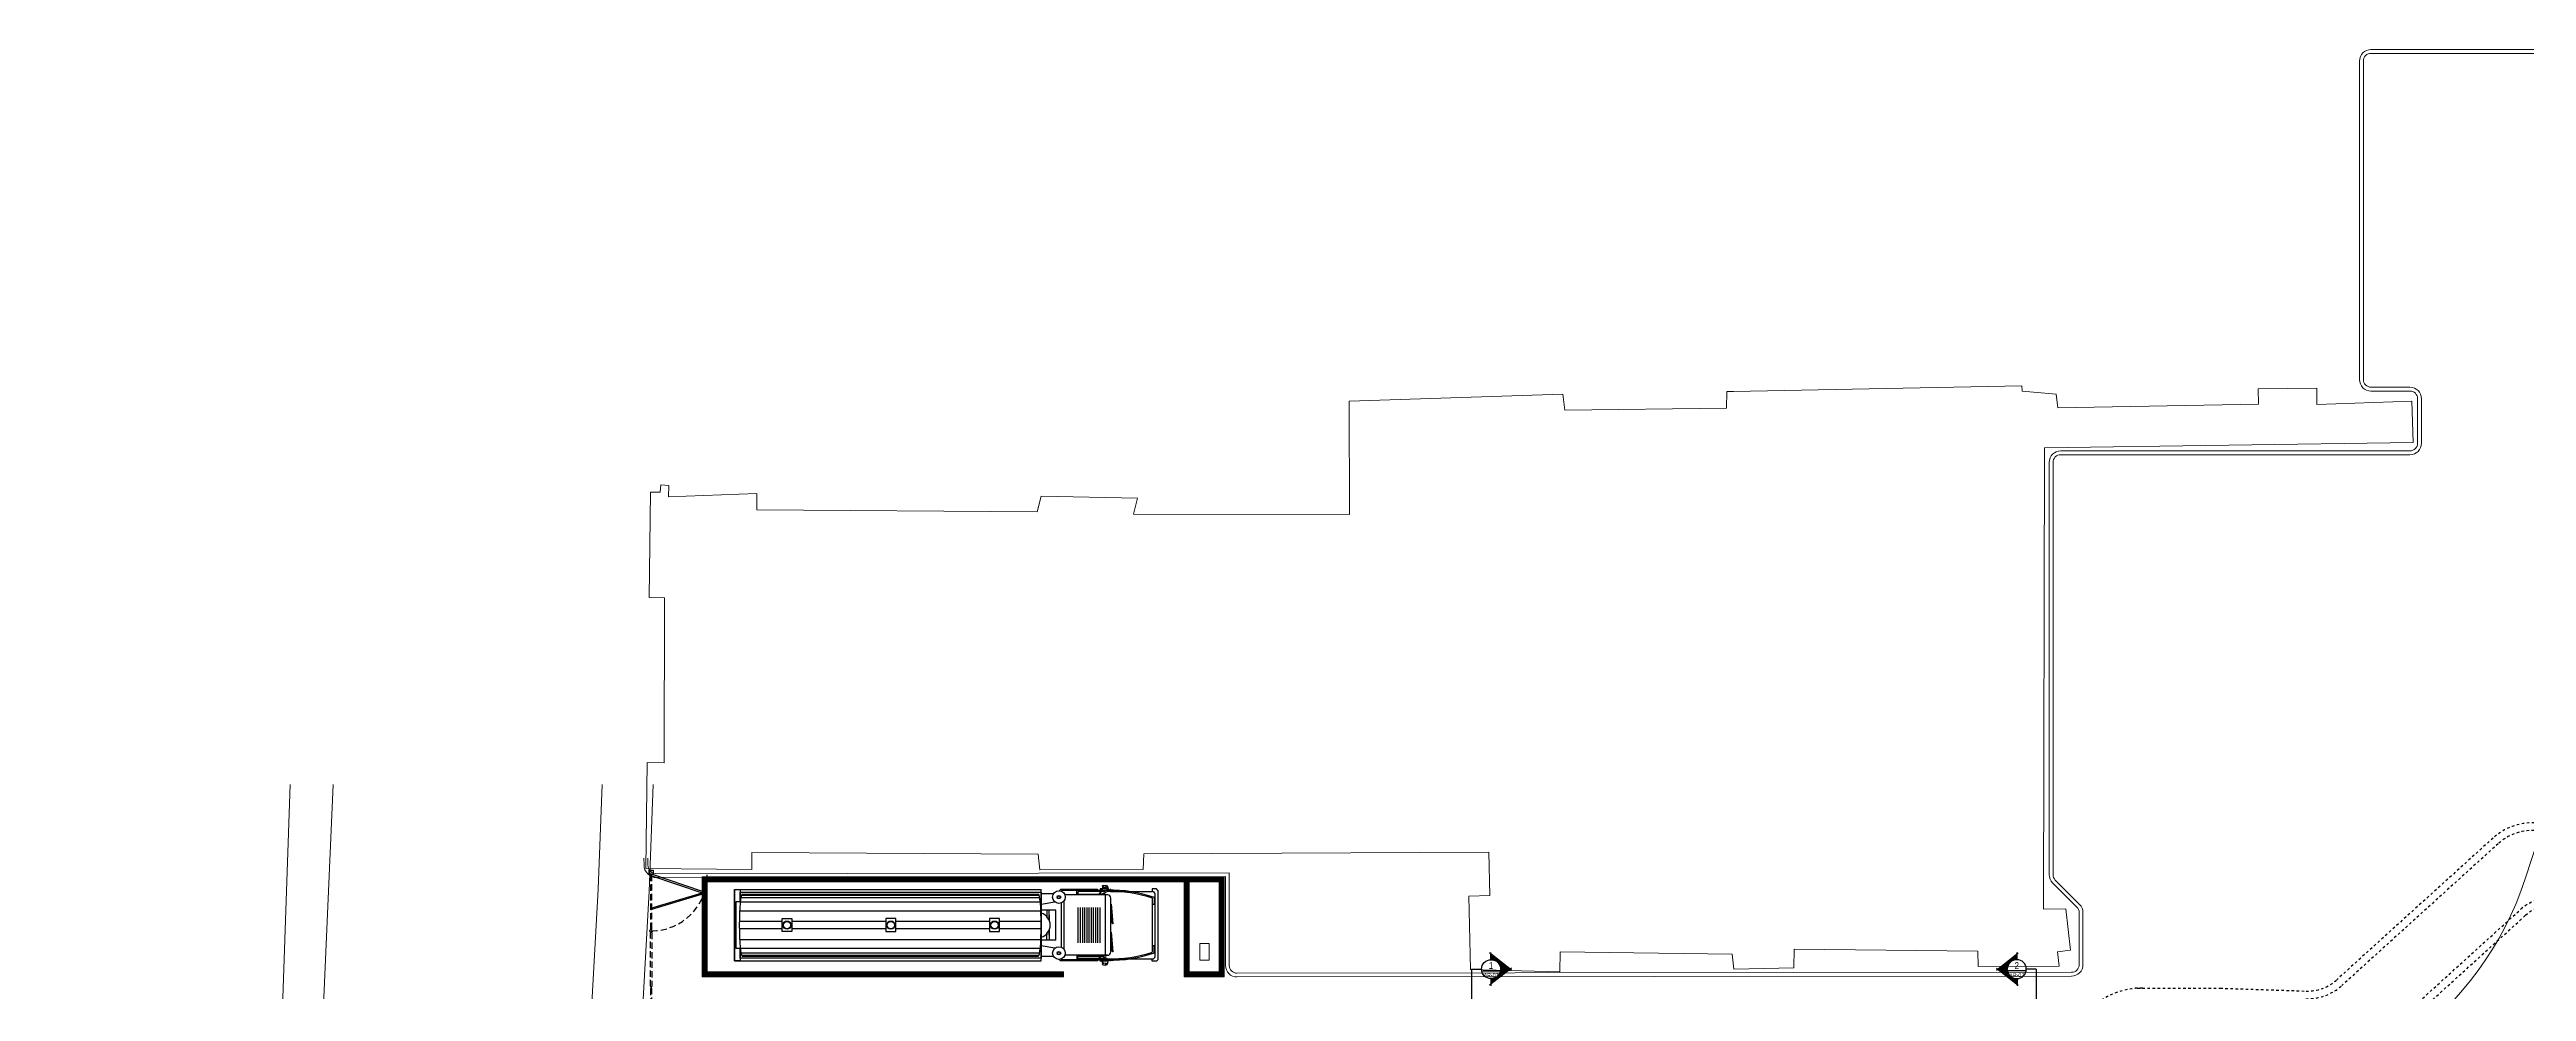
# Model space of a CAD drawing. Extents: x -28 to 149, y -33 to 76.
# Drawn here: x -28.2 to 68.9, y 39.3 to 76.2 of the extents above; entities that cross this region are included whole.
import ezdxf
from ezdxf.enums import TextEntityAlignment as Align

# ---------------------------------------------------------------- set-up
doc = ezdxf.new("R2010")
doc.units = 0
for name, pattern in [('HIDDEN', [0.375, 0.25, -0.125]), ('PHANTOM', [63.5, 31.75, -6.35, 6.35, -6.35, 6.35, -6.35]), ('PHANTOM2', [1.25, 0.625, -0.125, 0.125, -0.125, 0.125, -0.125]), ('STYLE_01', [0.15, 0.1, -0.05])]:
    doc.linetypes.add(name, pattern=pattern)
for name, color, linetype in [('arq-aceras', 250, 'Continuous'), ('arq-indicacion de corte', 5, 'PHANTOM2'), ('arq-portón', 1, 'HIDDEN'), ('arq-proyeccion', 251, 'STYLE_01'), ('arq-proyección edificios anexos', 250, 'Continuous')]:
    doc.layers.add(name, color=color, linetype=linetype)
doc.styles.add('MADAY 2', font='ARIALN.TTF')

# ---------------------------------------------------------------- blocks, each defined once
blk = doc.blocks.new('AUTO02')
for p, q in [((0, 1.394), (12.03, 1.394)), ((0.309, 1.22), (11.91, 1.22)), ((12.03, -1.394), (12.03, 1.394)), ((12.505, 1.225), (12.03, 1.225)), ((12.785, 1.402), (12.73, 1.347)), ((14.228, 1.402), (12.785, 1.402)), ((12.815, 1.328), (12.815, 1.36)), ((14.378, 1.36), (12.815, 1.36)), ((14.623, 1.182), (12.954, 1.182)), ((13.426, 1.182), (13.426, 1.36)), ((13.463, 1.296), (13.48, 1.313)), ((13.463, 1.296), (13.463, 1.231)), ((13.48, 1.214), (13.463, 1.231)), ((14.355, 1.313), (13.48, 1.313)), ((13.48, 1.214), (14.284, 1.214)), ((14.228, 1.402), (14.271, 1.36)), ((14.348, 1.299), (14.277, 1.206)), ((14.294, 1.203), (14.277, 1.205)), ((14.358, 1.294), (14.295, 1.203)), ((14.302, 1.214), (14.411, 1.214)), ((14.34, 1.417), (14.34, 1.36)), ((14.406, 1.417), (14.34, 1.417)), ((14.455, 1.517), (14.348, 1.299)), ((14.462, 1.509), (14.358, 1.294)), ((14.539, 1.313), (14.367, 1.313)), ((14.661, 1.36), (14.39, 1.36)), ((14.623, 1.322), (14.406, 1.215)), ((14.515, 1.208), (14.406, 1.215)), ((14.614, 1.417), (14.417, 1.417)), ((14.455, 1.552), (14.557, 1.565)), ((14.455, 1.517), (14.462, 1.509)), ((14.465, 1.475), (14.569, 1.492)), ((14.557, 1.54), (14.529, 1.537)), ((14.534, 1.527), (14.529, 1.537)), ((14.608, 1.534), (14.534, 1.527)), ((14.534, 1.182), (14.534, -1.182)), ((14.539, 1.313), (14.548, 1.298)), ((14.539, 1.281), (14.548, 1.298)), ((14.557, 1.54), (14.613, 1.548)), ((14.667, 1.34), (14.608, 1.534)), ((14.613, 1.548), (14.674, 1.34)), ((14.614, 1.36), (14.614, 1.417)), ((14.674, 1.34), (14.667, 1.34)), ((14.71, 1.36), (14.669, 1.36)), ((14.741, 1.419), (14.682, 1.36)), ((14.741, 1.318), (16.389, 1.318)), ((14.752, -1.053), (14.752, 1.053)), ((16.539, 1.419), (16.376, 1.419)), ((16.376, 1.419), (16.376, 1.318)), ((16.392, -1.053), (16.392, 1.053)), ((16.451, 1.086), (16.451, 0.808)), ((16.462, 1.082), (16.462, 0.839)), ((16.489, -1.224), (16.489, 1.218)), ((16.607, 1.35), (16.539, 1.419)), ((16.607, -1.35), (16.607, 1.35)), ((12.566, 0.902), (12.03, 0.81)), ((12.597, 0.592), (12.03, 0.592)), ((12.242, 0.592), (12.242, 0.336)), ((12.242, 0.336), (12.242, 0.374)), ((12.34, 0.182), (12.34, 0.592)), ((12.34, 0.394), (12.34, 0.182)), ((12.597, -0.592), (12.597, 0.592)), ((12.815, -0.868), (12.815, 0.868)), ((12.914, 0.942), (12.914, -0.942)), ((13.467, 0.691), (13.467, -0.691)), ((13.553, 0.691), (13.553, -0.691)), ((13.638, 0.691), (13.638, -0.691)), ((13.724, 0.691), (13.724, -0.691)), ((13.81, 0.691), (13.81, -0.691)), ((13.896, 0.691), (13.896, -0.691)), ((13.981, 0.691), (13.981, -0.691)), ((14.067, 0.691), (14.067, -0.691)), ((14.153, 0.691), (14.153, -0.691)), ((14.238, 0.691), (14.238, -0.691)), ((14.324, 0.691), (14.324, -0.691)), ((14.766, 0.827), (14.751, 0.82)), ((14.752, 0.535), (14.772, 0.428)), ((14.757, 0.436), (14.752, 0.466)), ((14.775, 0.414), (14.757, 0.436)), ((14.814, 0.049), (14.76, 0.432)), ((14.766, 0.827), (14.83, 0.049)), ((14.772, 0.428), (14.775, 0.414)), ((14.83, 0.049), (14.814, 0.049)), ((16.451, 0.808), (16.392, 0.808)), ((16.462, 0.839), (16.451, 0.828)), ((12.597, -0.592), (12.03, -0.592)), ((12.566, -0.902), (12.03, -0.81)), ((12.242, -0.592), (12.242, -0.336)), ((12.242, -0.336), (12.242, -0.374)), ((12.34, -0.394), (12.34, -0.182)), ((12.34, -0.182), (12.34, -0.592)), ((14.766, -0.272), (14.751, -0.28)), ((14.752, -0.564), (14.772, -0.671)), ((14.757, -0.663), (14.752, -0.634)), ((14.775, -0.685), (14.757, -0.663)), ((14.814, -1.05), (14.76, -0.668)), ((14.766, -0.272), (14.83, -1.05)), ((14.772, -0.671), (14.775, -0.685)), ((16.451, -0.808), (16.392, -0.808)), ((16.451, -1.086), (16.451, -0.808)), ((16.462, -0.839), (16.451, -0.828)), ((16.462, -1.082), (16.462, -0.839)), ((0, -1.394), (12.03, -1.394)), ((0.309, -1.22), (11.91, -1.22)), ((12.505, -1.225), (12.03, -1.225)), ((12.785, -1.402), (12.73, -1.347)), ((14.228, -1.402), (12.785, -1.402)), ((12.815, -1.36), (12.815, -1.328)), ((14.397, -1.36), (12.815, -1.36)), ((14.623, -1.182), (12.954, -1.182)), ((13.426, -1.182), (13.426, -1.36)), ((13.48, -1.214), (13.463, -1.231)), ((13.463, -1.296), (13.463, -1.231)), ((13.463, -1.296), (13.48, -1.313)), ((13.48, -1.214), (14.284, -1.214)), ((14.377, -1.313), (13.48, -1.313)), ((14.228, -1.402), (14.271, -1.36)), ((14.294, -1.203), (14.277, -1.205)), ((14.348, -1.299), (14.277, -1.206)), ((14.358, -1.294), (14.295, -1.203)), ((14.302, -1.214), (14.411, -1.214)), ((14.34, -1.417), (14.34, -1.36)), ((14.406, -1.417), (14.34, -1.417)), ((14.455, -1.517), (14.348, -1.299)), ((14.462, -1.509), (14.358, -1.294)), ((14.539, -1.313), (14.367, -1.313)), ((14.661, -1.36), (14.39, -1.36)), ((14.515, -1.208), (14.406, -1.215)), ((14.623, -1.322), (14.406, -1.215)), ((14.614, -1.417), (14.417, -1.417)), ((14.455, -1.517), (14.462, -1.509)), ((14.455, -1.552), (14.557, -1.565)), ((14.465, -1.475), (14.569, -1.492)), ((14.534, -1.527), (14.529, -1.537)), ((14.557, -1.54), (14.529, -1.537)), ((14.608, -1.534), (14.534, -1.527)), ((14.539, -1.281), (14.548, -1.298)), ((14.539, -1.313), (14.548, -1.298)), ((14.557, -1.54), (14.613, -1.548)), ((14.667, -1.34), (14.608, -1.534)), ((14.613, -1.548), (14.674, -1.34)), ((14.614, -1.36), (14.614, -1.417)), ((14.674, -1.34), (14.667, -1.34)), ((14.71, -1.36), (14.669, -1.36)), ((14.741, -1.419), (14.682, -1.36)), ((14.741, -1.324), (16.389, -1.324)), ((14.83, -1.05), (14.814, -1.05)), ((16.376, -1.419), (16.376, -1.324)), ((16.539, -1.419), (16.376, -1.419)), ((16.607, -1.35), (16.539, -1.419))]:
    blk.add_line(p, q)
at = {"color": 0}
blk.add_line((0, 1.394), (0, -1.394), dxfattribs=at)
at = {"color": 251}
for p, q in [((0.255, 1.081), (11.964, 1.081)), ((0.276, 1.171), (11.942, 1.171)), ((0.288, 1.201), (11.93, 1.201)), ((1.87, 0.148), (0.192, 0.148)), ((0.205, 0.557), (12.013, 0.557)), ((0.231, 0.907), (11.987, 0.907)), ((5.937, 0.148), (2.257, 0.148)), ((10.005, 0.148), (6.325, 0.148)), ((12.026, 0.148), (10.392, 0.148)), ((1.87, -0.148), (0.192, -0.148)), ((0.205, -0.557), (12.013, -0.557)), ((0.231, -0.907), (11.987, -0.907)), ((5.937, -0.148), (2.257, -0.148)), ((10.005, -0.148), (6.325, -0.148)), ((12.026, -0.148), (10.392, -0.148)), ((0.255, -1.081), (11.964, -1.081)), ((0.276, -1.171), (11.942, -1.171)), ((0.288, -1.201), (11.93, -1.201))]:
    blk.add_line(p, q, dxfattribs=at)
for points in [[(0.232, -0.918), (0.232, -1.394), (0, -1.394), (0, 1.394), (0.232, 1.394), (0.232, 0.918)], [(0.232, 0.918), (0.232, 1.294), (12.03, 1.294), (12.03, -1.294), (0.232, -1.294), (0.232, -0.918)], [(0.232, 0.918), (0.05, 0.918), (0.05, -0.907), (0.231, -0.907)]]:
    blk.add_lwpolyline(points)
for points in [[(1.87, 0.255), (2.257, 0.255), (2.257, -0.255), (1.87, -0.255)], [(6.325, 0.255), (5.937, 0.255), (5.937, -0.255), (6.325, -0.255)], [(10.392, 0.255), (10.005, 0.255), (10.005, -0.255), (10.392, -0.255)]]:
    blk.add_lwpolyline(points, close=True)
for centre, radius in [((12.719, 1.098), 0.249), ((12.719, 1.098), 0.0696), ((12.719, 1.098), 0.0525), ((2.063, 0), 0.162), ((2.063, 0), 0.142), ((6.131, 0), 0.162), ((6.131, 0), 0.142), ((10.198, 0), 0.162), ((10.198, 0), 0.142), ((12.719, -1.098), 0.249), ((12.719, -1.098), 0.0696), ((12.719, -1.098), 0.0525)]:
    blk.add_circle(centre, radius)
for centre, radius, start, end in [((13.16, 1.435), 0.354, 192.30499, 198.2913), ((14.459, 1.514), 0.0391, 95.81247, 235.868), ((14.459, 1.514), 0.0391, 251.01429, 278.69103), ((14.515, 1.079), 0.129, 52.79735, 90), ((14.55, 1.526), 0.0394, 26.74863, 79.11227), ((14.55, 1.526), 0.0394, 299.0718, 8.88926), ((14.75, -3.793), 5.167, 70.64397, 91.4197), ((14.75, -3.793), 5.117, 71.27968, 91.4197), ((14.623, 1.053), 0.129, 0, 90), ((16.389, 1.218), 0.1, 0, 90), ((11.857, -0.019), 0.524, 2.09427, 70.69766), ((14.72, 0.676), 0.0522, 320.98552, 52.34837), ((11.857, 0.019), 0.524, 289.30234, 357.90573), ((14.72, -0.423), 0.0522, 320.98552, 52.34837), ((13.16, -1.435), 0.354, 161.7087, 167.69501), ((14.459, -1.514), 0.0391, 124.132, 264.18753), ((14.459, -1.514), 0.0391, 81.30897, 108.98571), ((14.515, -1.079), 0.129, 270, 307.20265), ((14.55, -1.526), 0.0394, 280.88773, 333.25137), ((14.55, -1.526), 0.0394, 351.11074, 60.9282), ((14.75, 3.793), 5.167, 268.5803, 289.35603), ((14.623, -1.053), 0.129, 270, 0), ((14.75, 3.793), 5.117, 268.5803, 288.72032), ((16.389, -1.224), 0.1, 270, 0)]:
    blk.add_arc(centre, radius, start, end)
for centre, major_axis in [((0.309, 0), (0, -1.22)), ((11.91, 0), (0, 1.22))]:
    blk.add_ellipse(centre, major_axis=major_axis, ratio=0.095215, start_param=3.141593, end_param=6.283185)
blk = doc.blocks.new('portón planta')
for points in [[(0, 9.2), (0.15, 9.2), (0.15, 9.05), (0, 9.05)], [(0, 0), (0.15, 0), (0.15, 0.15), (0, 0.15)], [(1.125, 0.15), (1.225, 0.15), (1.225, 0), (1.125, 0)]]:
    blk.add_lwpolyline(points, close=True)
for points in [[(0.1, 6.9), (0.1, 9.016, 1), (0.05, 9.016), (0.05, 6.9, 1)], [(0.1, 6.742), (0.1, 4.65, -1), (0.05, 4.65), (0.05, 6.742, -1)], [(0.1, 2.46), (0.1, 4.55, 1), (0.05, 4.55), (0.05, 2.46, 1)], [(0.1, 2.302), (0.1, 0.184, -1), (0.05, 0.184), (0.05, 2.302, -1)], [(1.092, 0.1), (0.184, 0.1, 1), (0.184, 0.05), (1.092, 0.05, 1)]]:
    blk.add_lwpolyline(points, format="xyb", close=True)
at = {"linetype": 'PHANTOM'}
for points in [[(2.087, 8.359), (0.083, 9.04, 1), (0.067, 8.992), (2.071, 8.312, 1)], [(2.085, 8.263), (0.081, 7.661, -1), (0.067, 7.709), (2.071, 8.311, -1)], [(2.085, 0.937), (0.081, 1.539, 1), (0.067, 1.491), (2.071, 0.889, 1)], [(2.087, 0.841), (0.083, 0.16, -1), (0.067, 0.208), (2.071, 0.888, -1)]]:
    blk.add_lwpolyline(points, format="xyb", close=True, dxfattribs=at)
for centre in [(2.153, 8.31), (2.153, 0.89)]:
    blk.add_circle(centre, 0.05, dxfattribs=at)
for centre in [(0.075, 6.821), (0.075, 2.381)]:
    blk.add_circle(centre, 0.05)
for centre, start, end in [((0.075, 9.016), 270, 0), ((0.075, 0.184), 0, 90)]:
    blk.add_arc(centre, 2.197, start, end)
for points in [[(2.252, 8.917), (2.272, 9.016), (2.285, 8.916)], [(2.252, 0.283), (2.272, 0.184), (2.285, 0.284)]]:
    blk.add_solid(points)
blk = doc.blocks.new('*U206')
blk.add_hatch(color=253).paths.add_polyline_path([(0.022, 0.405), (0.022, 0.532), (0.703, 0), (0.022, -0.532), (0.022, -0.405, 0.947861)])
at = {"ltscale": 3}
blk.add_line((-0.762, 0), (-0.372, 0), dxfattribs=at)
at = {"color": 2, "linetype": 'Continuous', "ltscale": 3}
for p, q in [((0.801, -0.035), (-0.056, 0.634)), ((0.801, 0.035), (-0.056, -0.634)), ((-0.011, 0.372), (-0.011, 0.656)), ((-0.366, -0.066), (0.366, -0.066)), ((-0.011, -0.372), (-0.011, -0.656))]:
    blk.add_line(p, q, dxfattribs=at)
blk.add_lwpolyline([(0.022, -0.405), (0.022, -0.532), (0.703, 0), (0.022, 0.532), (0.022, 0.405, -0.947861)], format="xyb", close=True, dxfattribs=at)
blk.add_circle((0, 0), 0.372, dxfattribs=at)
at = {"color": 3, "ltscale": 3, "style": 'MADAY 2'}
blk.add_attdef('CORTE', text='', height=0.263, dxfattribs=at).set_placement((0, 0.143), align=Align.MIDDLE)
at = {"color": 1, "ltscale": 3, "style": 'MADAY 2'}
blk.add_attdef('LAMINA', text='', height=0.15, dxfattribs=at).set_placement((0, -0.238), align=Align.MIDDLE)

msp = doc.modelspace()

# ---------------------------------------------------------------- hatches: boundary and pattern name
at = {"layer": 'arq-proyección edificios anexos', "lineweight": 0}
h = msp.add_hatch(dxfattribs=at)
h.set_pattern_fill('_USER', color=256, scale=0.025, angle=90, style=0, pattern_type=0)
h.set_pattern_definition([(270, (22.037058, 50.348682), (-0.025, -8e-18), [])])
h.paths.add_polyline_path([(-2.624, 43.765), (-2.624, 43.615), (-1.1, 43.615), (-1.1, 43.765)])
h = msp.add_hatch(dxfattribs=at)
h.set_pattern_fill('_USER', color=256, scale=0.025, angle=90, style=0, pattern_type=0)
h.set_pattern_definition([(270, (23.611212, 50.348682), (-0.025, -8e-18), [])])
h.paths.add_polyline_path([(-1.05, 43.765), (-1.05, 43.615), (0.474, 43.615), (0.474, 43.765)])
h = msp.add_hatch(dxfattribs=at)
h.set_pattern_fill('_USER', color=256, scale=0.025, angle=90, style=0, pattern_type=0)
h.set_pattern_definition([(270, (25.185367, 50.348682), (-0.025, -8e-18), [])])
h.paths.add_polyline_path([(0.524, 43.765), (0.524, 43.615), (2.048, 43.615), (2.048, 43.765)])
h = msp.add_hatch(dxfattribs=at)
h.set_pattern_fill('_USER', color=256, scale=0.025, angle=90, style=0, pattern_type=0)
h.set_pattern_definition([(270, (26.75952, 50.348682), (-0.025, -8e-18), [])])
h.paths.add_polyline_path([(2.098, 43.765), (2.098, 43.615), (3.622, 43.615), (3.622, 43.765)])
h = msp.add_hatch(dxfattribs=at)
h.set_pattern_fill('_USER', color=256, scale=0.025, angle=90, style=0, pattern_type=0)
h.set_pattern_definition([(270, (28.333676, 50.348682), (-0.025, -8e-18), [])])
h.paths.add_polyline_path([(3.672, 43.765), (3.672, 43.615), (5.196, 43.615), (5.196, 43.765)])
h = msp.add_hatch(dxfattribs=at)
h.set_pattern_fill('_USER', color=256, scale=0.025, angle=90, style=0, pattern_type=0)
h.set_pattern_definition([(270, (29.90783, 50.348682), (-0.025, -8e-18), [])])
h.paths.add_polyline_path([(5.246, 43.765), (5.246, 43.615), (6.771, 43.615), (6.771, 43.765)])
h = msp.add_hatch(dxfattribs=at)
h.set_pattern_fill('_USER', color=256, scale=0.025, angle=90, style=0, pattern_type=0)
h.set_pattern_definition([(270, (31.481984, 50.348682), (-0.025, -8e-18), [])])
h.paths.add_polyline_path([(6.821, 43.765), (6.821, 43.615), (8.345, 43.615), (8.345, 43.765)])
h = msp.add_hatch(dxfattribs=at)
h.set_pattern_fill('_USER', color=256, scale=0.025, angle=90, style=0, pattern_type=0)
h.set_pattern_definition([(270, (33.056139, 50.348682), (-0.025, -8e-18), [])])
h.paths.add_polyline_path([(8.395, 43.765), (8.395, 43.615), (9.919, 43.615), (9.919, 43.765)])
h = msp.add_hatch(dxfattribs=at)
h.set_pattern_fill('_USER', color=256, scale=0.025, angle=90, style=0, pattern_type=0)
h.set_pattern_definition([(270, (34.630293, 50.348682), (-0.025, -8e-18), [])])
h.paths.add_polyline_path([(9.969, 43.765), (9.969, 43.615), (11.493, 43.615), (11.493, 43.765)])
h = msp.add_hatch(dxfattribs=at)
h.set_pattern_fill('_USER', color=256, scale=0.025, angle=90, style=0, pattern_type=0)
h.set_pattern_definition([(270, (36.204447, 50.348682), (-0.025, -8e-18), [])])
h.paths.add_polyline_path([(11.543, 43.765), (11.543, 43.615), (13.067, 43.615), (13.067, 43.765)])
h = msp.add_hatch(dxfattribs=at)
h.set_pattern_fill('_USER', color=256, scale=0.025, angle=90, style=0, pattern_type=0)
h.set_pattern_definition([(270, (37.778602, 50.348682), (-0.025, -8e-18), [])])
h.paths.add_polyline_path([(13.117, 43.765), (13.117, 43.615), (14.641, 43.615), (14.641, 43.765)])
h = msp.add_hatch(dxfattribs=at)
h.set_pattern_fill('_USER', color=256, scale=0.025, angle=90, style=0, pattern_type=0)
h.set_pattern_definition([(270, (39.352756, 50.348682), (-0.025, -8e-18), [])])
h.paths.add_polyline_path([(14.691, 43.765), (14.691, 43.615), (16.215, 43.615), (16.215, 43.765)])
h = msp.add_hatch(dxfattribs=at)
h.set_pattern_fill('_USER', color=256, scale=0.025, angle=-90, style=0, pattern_type=0)
h.set_pattern_definition([(270, (-6.872473, 50.348682), (0.025, -8e-18), [])])
h.paths.add_polyline_path([(16.265, 43.765), (16.265, 43.615), (17.789, 43.615), (17.789, 43.765)])
h = msp.add_hatch(dxfattribs=at)
h.set_pattern_fill('_USER', color=256, scale=0.025, angle=180, style=0, pattern_type=0)
h.set_pattern_definition([(180, (4.108957, 18.903918), (-9e-18, 0.025), [])])
h.paths.add_polyline_path([(-2.474, 41.85), (-2.624, 41.85), (-2.624, 43.565), (-2.474, 43.565)])
h = msp.add_hatch(dxfattribs=at)
h.set_pattern_fill('_USER', color=256, scale=0.025, angle=180, style=0, pattern_type=0)
h.set_pattern_definition([(180, (22.99881, 18.903918), (-9e-18, 0.025), [])])
h.paths.add_polyline_path([(16.415, 41.85), (16.265, 41.85), (16.265, 43.565), (16.415, 43.565)])
h = msp.add_hatch(dxfattribs=at)
h.set_pattern_fill('_USER', color=256, scale=0.025, angle=180, style=0, pattern_type=0)
h.set_pattern_definition([(360, (11.0563, 18.903918), (9e-18, 0.025), [])])
h.paths.add_polyline_path([(17.64, 41.85), (17.79, 41.85), (17.79, 43.565), (17.64, 43.565)])
h = msp.add_hatch(dxfattribs=at)
h.set_pattern_fill('_USER', color=256, scale=0.025, angle=180, style=0, pattern_type=0)
h.set_pattern_definition([(180, (4.108957, 64.745909), (-9e-18, -0.025), [])])
h.paths.add_polyline_path([(-2.474, 41.8), (-2.624, 41.8), (-2.624, 40.084), (-2.474, 40.084)])
h = msp.add_hatch(dxfattribs=at)
h.set_pattern_fill('_USER', color=256, scale=0.025, angle=180, style=0, pattern_type=0)
h.set_pattern_definition([(180, (22.99881, 64.745909), (-9e-18, -0.025), [])])
h.paths.add_polyline_path([(16.415, 41.8), (16.265, 41.8), (16.265, 40.084), (16.415, 40.084)])
h = msp.add_hatch(dxfattribs=at)
h.set_pattern_fill('_USER', color=256, scale=0.025, angle=180, style=0, pattern_type=0)
h.set_pattern_definition([(7e-15, (11.0563, 64.745909), (9e-18, -0.025), [])])
h.paths.add_polyline_path([(17.64, 40.084), (17.79, 40.084), (17.79, 41.8), (17.64, 41.8)])
h = msp.add_hatch(dxfattribs=at)
h.set_pattern_fill('_USER', color=256, scale=0.025, angle=90, style=0, pattern_type=0)
h.set_pattern_definition([(90, (22.037058, 33.301144), (-0.025, 8e-18), [])])
h.paths.add_polyline_path([(-1.1, 39.884), (-1.1, 40.034), (-2.624, 40.034), (-2.624, 39.884)])
h = msp.add_hatch(dxfattribs=at)
h.set_pattern_fill('_USER', color=256, scale=0.025, angle=90, style=0, pattern_type=0)
h.set_pattern_definition([(90, (23.611212, 33.301144), (-0.025, 8e-18), [])])
h.paths.add_polyline_path([(0.474, 39.884), (0.474, 40.034), (-1.05, 40.034), (-1.05, 39.884)])
h = msp.add_hatch(dxfattribs=at)
h.set_pattern_fill('_USER', color=256, scale=0.025, angle=90, style=0, pattern_type=0)
h.set_pattern_definition([(90, (25.185367, 33.301144), (-0.025, 8e-18), [])])
h.paths.add_polyline_path([(2.048, 39.884), (2.048, 40.034), (0.524, 40.034), (0.524, 39.884)])
h = msp.add_hatch(dxfattribs=at)
h.set_pattern_fill('_USER', color=256, scale=0.025, angle=90, style=0, pattern_type=0)
h.set_pattern_definition([(90, (26.75952, 33.301144), (-0.025, 8e-18), [])])
h.paths.add_polyline_path([(3.622, 39.884), (3.622, 40.034), (2.098, 40.034), (2.098, 39.884)])
h = msp.add_hatch(dxfattribs=at)
h.set_pattern_fill('_USER', color=256, scale=0.025, angle=90, style=0, pattern_type=0)
h.set_pattern_definition([(90, (28.333676, 33.301144), (-0.025, 8e-18), [])])
h.paths.add_polyline_path([(5.196, 39.884), (5.196, 40.034), (3.672, 40.034), (3.672, 39.884)])
h = msp.add_hatch(dxfattribs=at)
h.set_pattern_fill('_USER', color=256, scale=0.025, angle=90, style=0, pattern_type=0)
h.set_pattern_definition([(90, (29.90783, 33.301144), (-0.025, 8e-18), [])])
h.paths.add_polyline_path([(6.771, 39.884), (6.771, 40.034), (5.246, 40.034), (5.246, 39.884)])
h = msp.add_hatch(dxfattribs=at)
h.set_pattern_fill('_USER', color=256, scale=0.025, angle=90, style=0, pattern_type=0)
h.set_pattern_definition([(90, (31.481984, 33.301144), (-0.025, 8e-18), [])])
h.paths.add_polyline_path([(8.345, 39.884), (8.345, 40.034), (6.821, 40.034), (6.821, 39.884)])
h = msp.add_hatch(dxfattribs=at)
h.set_pattern_fill('_USER', color=256, scale=0.025, angle=90, style=0, pattern_type=0)
h.set_pattern_definition([(90, (33.056139, 33.301144), (-0.025, 8e-18), [])])
h.paths.add_polyline_path([(9.919, 39.884), (9.919, 40.034), (8.395, 40.034), (8.395, 39.884)])
h = msp.add_hatch(dxfattribs=at)
h.set_pattern_fill('_USER', color=256, scale=0.025, angle=90, style=0, pattern_type=0)
h.set_pattern_definition([(90, (34.630293, 33.301144), (-0.025, 8e-18), [])])
h.paths.add_polyline_path([(11.493, 39.884), (11.493, 40.034), (9.969, 40.034), (9.969, 39.884)])
h = msp.add_hatch(dxfattribs=at)
h.set_pattern_fill('_USER', color=256, scale=0.025, angle=-90, style=0, pattern_type=0)
h.set_pattern_definition([(90, (-6.8718, 33.301144), (0.025, 8e-18), [])])
h.paths.add_polyline_path([(17.79, 39.884), (17.79, 40.034), (16.265, 40.034), (16.265, 39.884)])

# ---------------------------------------------------------------- linework, layer by layer
at = {"layer": 'arq-aceras', "lineweight": 0, "flags": 128}
msp.add_lwpolyline([(-18.798, 47.408), (-19.212, 35.235), (-18.626, 35.118), (-19.453, 24.933), (-21.095, 24.802), (-21.624, -3.904), (-24.433, -6.628), (-28.228, -6.781), (-28.034, -10.001), (-22.835, -9.687, 0.453188), (-19.307, -7.068), (-19.169, -4.09), (-17.974, 27.713), (-17.117, 47.408)], format="xyb", dxfattribs=at)
for points in [[(-6.573, 47.408), (-6.721, 43.297), (-7.622, 27.035), (-8.627, -5.258), (-6.73, -7.439), (25.939, -5.772), (34.232, -5.184), (38.108, -5.18), (44.197, -4.794), (60.462, -4.019)], [(-4.571, 47.408), (-4.723, 43.206), (-5.217, 34.29), (-3.214, 34.29)], [(-4.571, 47.408), (-4.723, 43.206), (-5.217, 34.29), (-3.214, 34.29)]]:
    msp.add_lwpolyline(points, dxfattribs=at)
at = {"layer": 'arq-indicacion de corte', "ltscale": 3}
for p, q in [((27.513, 40.166), (27.513, -7.908)), ((49.646, 40.166), (49.646, -7.908))]:
    msp.add_line(p, q, dxfattribs=at)
at = {"layer": 'arq-proyeccion'}
for p, q in [((67.55, 45.306), (61.423, 39.747)), ((67.752, 45.084), (61.625, 39.525)), ((62.224, 36.288), (68.841, 42.291)), ((53.603, 39.421), (56.844, 39.421)), ((56.855, 39.421), (60.224, 39.307))]:
    msp.add_line(p, q, dxfattribs=at)
msp.add_lwpolyline([(63.305, 37.673), (68.639, 42.513)], dxfattribs=at)
for centre, radius, start, end in [((69.095, 43.602), 2.3, 88.05027, 132.21726), ((69.095, 43.602), 2, 88.05027, 132.21726), ((70.134, 40.765), 2.3, 88.05027, 130.53898), ((70.134, 40.765), 2, 88.05027, 133.89554), ((53.787, 36.569), 2.858, 89.62434, 180.93569), ((60.281, 41.006), 2, 268.07001, 312.21726), ((60.281, 41.006), 1.7, 268.07001, 312.21726)]:
    msp.add_arc(centre, radius, start, end, dxfattribs=at)
at = {"layer": 'arq-proyección edificios anexos', "lineweight": 0}
for points in [[(74.007, 76.068), (62.767, 76.068, 0.414214), (62.467, 75.768), (62.467, 63.28, 0.414214), (62.767, 62.98), (64.294, 62.98, -0.414214), (64.744, 62.53), (64.744, 60.784, -0.414214), (64.294, 60.334), (50.605, 60.334, 0.414214), (50.305, 60.034), (50.305, 43.869, 0.198912), (50.393, 43.656), (51.346, 42.704, -0.198912), (51.478, 42.385), (51.478, 40.342, -0.413917), (51.028, 39.892), (18.316, 39.859, -0.414597), (17.865, 40.309), (17.865, 43.792), (-4.426, 43.753, -0.414214), (-4.926, 44.252), (-4.927, 44.519)], [(74.007, 76.218), (62.767, 76.218, 0.414214), (62.317, 75.768), (62.317, 63.28, 0.414214), (62.767, 62.83), (64.294, 62.83, -0.414214), (64.594, 62.53), (64.594, 60.784, -0.414214), (64.294, 60.484), (50.605, 60.484, 0.414214), (50.155, 60.034), (50.155, 43.869, 0.198912), (50.287, 43.55), (51.24, 42.597, -0.198912), (51.328, 42.385), (51.328, 40.342, -0.413917), (51.028, 40.042), (18.316, 40.009, -0.414597), (18.015, 40.309), (18.015, 43.942), (-4.426, 43.903, -0.414214), (-4.776, 44.252), (-4.777, 44.519)], [(68.811, 43.711), (73.073, 56.692, 0.069761)]]:
    msp.add_lwpolyline(points, format="xyb", dxfattribs=at)
at = {"layer": 'arq-proyección edificios anexos', "lineweight": 0, "flags": 128}
msp.add_lwpolyline([(47.374, 40.268), (50.542, 40.279), (50.473, 40.85), (50.99, 40.91), (50.8, 42.525), (49.928, 42.519), (49.973, 60.605), (64.424, 60.813), (64.37, 62.43), (60.643, 62.304), (60.64, 62.938), (58.34, 62.92), (58.352, 62.312), (50.488, 62.165), (50.43, 62.703), (49.091, 62.828), (49.083, 63.031), (37.782, 62.809), (37.513, 62.813), (37.504, 62.156), (31.168, 62.082), (31.094, 62.711), (22.719, 62.427), (22.722, 57.996), (14.259, 58.008), (14.411, 58.626), (10.64, 58.708), (10.489, 58.09), (-0.506, 58.173), (-0.501, 58.81), (-3.971, 58.683), (-3.954, 59.13), (-4.262, 59.157), (-4.288, 58.867), (-4.668, 58.871), (-4.719, 54.732), (-4.121, 54.726), (-4.142, 48.256), (-4.799, 48.264), (-4.851, 44.108), (-0.705, 44.067), (-0.701, 44.738), (10.529, 44.67), (10.588, 44.059), (14.634, 44.075), (14.669, 44.691), (28.186, 44.754), (28.226, 43.049), (27.401, 43.03), (27.468, 40.156), (30.976, 40.066), (30.986, 40.841), (37.733, 40.758), (37.788, 40.171), (40.147, 40.22), (40.155, 40.952), (47.358, 40.873)], close=True, dxfattribs=at)
at = {"layer": 'arq-proyección edificios anexos', "lineweight": 0}
for points in [[(-1.075, 43.79), (-1.075, 43.59), (-2.649, 43.59), (-2.649, 43.79)], [(-1.1, 43.765), (-1.1, 43.615), (-2.624, 43.615), (-2.624, 43.765)], [(0.499, 43.79), (0.499, 43.59), (-1.075, 43.59), (-1.075, 43.79)], [(0.474, 43.765), (0.474, 43.615), (-1.05, 43.615), (-1.05, 43.765)], [(2.073, 43.79), (2.073, 43.59), (0.499, 43.59), (0.499, 43.79)], [(2.048, 43.765), (2.048, 43.615), (0.524, 43.615), (0.524, 43.765)], [(3.647, 43.79), (3.647, 43.59), (2.073, 43.59), (2.073, 43.79)], [(3.622, 43.765), (3.622, 43.615), (2.098, 43.615), (2.098, 43.765)], [(5.221, 43.79), (5.221, 43.59), (3.647, 43.59), (3.647, 43.79)], [(5.196, 43.765), (5.196, 43.615), (3.672, 43.615), (3.672, 43.765)], [(6.796, 43.79), (6.796, 43.59), (5.221, 43.59), (5.221, 43.79)], [(6.771, 43.765), (6.771, 43.615), (5.246, 43.615), (5.246, 43.765)], [(8.37, 43.79), (8.37, 43.59), (6.796, 43.59), (6.796, 43.79)], [(8.345, 43.765), (8.345, 43.615), (6.821, 43.615), (6.821, 43.765)], [(9.944, 43.79), (9.944, 43.59), (8.37, 43.59), (8.37, 43.79)], [(9.919, 43.765), (9.919, 43.615), (8.395, 43.615), (8.395, 43.765)], [(11.518, 43.79), (11.518, 43.59), (9.944, 43.59), (9.944, 43.79)], [(11.493, 43.765), (11.493, 43.615), (9.969, 43.615), (9.969, 43.765)], [(13.092, 43.79), (13.092, 43.59), (11.518, 43.59), (11.518, 43.79)], [(13.067, 43.765), (13.067, 43.615), (11.543, 43.615), (11.543, 43.765)], [(14.666, 43.79), (14.666, 43.59), (13.092, 43.59), (13.092, 43.79)], [(14.641, 43.765), (14.641, 43.615), (13.117, 43.615), (13.117, 43.765)], [(16.24, 43.79), (16.24, 43.59), (14.666, 43.59), (14.666, 43.79)], [(16.215, 43.765), (16.215, 43.615), (14.691, 43.615), (14.691, 43.765)], [(16.24, 43.79), (16.24, 43.59), (17.814, 43.59), (17.814, 43.79)], [(16.265, 43.765), (16.265, 43.615), (17.789, 43.615), (17.789, 43.765)], [(-2.449, 41.825), (-2.649, 41.825), (-2.649, 43.59), (-2.449, 43.59)], [(-2.474, 41.85), (-2.624, 41.85), (-2.624, 43.565), (-2.474, 43.565)], [(16.44, 41.825), (16.24, 41.825), (16.24, 43.59), (16.44, 43.59)], [(16.415, 41.85), (16.265, 41.85), (16.265, 43.565), (16.415, 43.565)], [(17.615, 41.825), (17.815, 41.825), (17.815, 43.59), (17.615, 43.59)], [(17.64, 41.85), (17.79, 41.85), (17.79, 43.565), (17.64, 43.565)], [(-2.449, 41.825), (-2.649, 41.825), (-2.649, 40.059), (-2.449, 40.059)], [(-2.474, 41.8), (-2.624, 41.8), (-2.624, 40.084), (-2.474, 40.084)], [(16.44, 41.825), (16.24, 41.825), (16.24, 40.059), (16.44, 40.059)], [(16.415, 41.8), (16.265, 41.8), (16.265, 40.084), (16.415, 40.084)], [(17.615, 41.825), (17.815, 41.825), (17.815, 40.059), (17.615, 40.059)], [(17.64, 41.8), (17.79, 41.8), (17.79, 40.084), (17.64, 40.084)], [(16.859, 41.169), (17.226, 41.169), (17.226, 40.519), (16.859, 40.519)], [(-1.075, 39.859), (-1.075, 40.059), (-2.649, 40.059), (-2.649, 39.859)], [(-1.1, 39.884), (-1.1, 40.034), (-2.624, 40.034), (-2.624, 39.884)], [(0.499, 39.859), (0.499, 40.059), (-1.075, 40.059), (-1.075, 39.859)], [(0.474, 39.884), (0.474, 40.034), (-1.05, 40.034), (-1.05, 39.884)], [(2.073, 39.859), (2.073, 40.059), (0.499, 40.059), (0.499, 39.859)], [(2.048, 39.884), (2.048, 40.034), (0.524, 40.034), (0.524, 39.884)], [(3.647, 39.859), (3.647, 40.059), (2.073, 40.059), (2.073, 39.859)], [(3.622, 39.884), (3.622, 40.034), (2.098, 40.034), (2.098, 39.884)], [(5.221, 39.859), (5.221, 40.059), (3.647, 40.059), (3.647, 39.859)], [(5.196, 39.884), (5.196, 40.034), (3.672, 40.034), (3.672, 39.884)], [(6.796, 39.859), (6.796, 40.059), (5.221, 40.059), (5.221, 39.859)], [(6.771, 39.884), (6.771, 40.034), (5.246, 40.034), (5.246, 39.884)], [(8.37, 39.859), (8.37, 40.059), (6.796, 40.059), (6.796, 39.859)], [(8.345, 39.884), (8.345, 40.034), (6.821, 40.034), (6.821, 39.884)], [(9.944, 39.859), (9.944, 40.059), (8.37, 40.059), (8.37, 39.859)], [(9.919, 39.884), (9.919, 40.034), (8.395, 40.034), (8.395, 39.884)], [(11.518, 39.859), (11.518, 40.059), (9.944, 40.059), (9.944, 39.859)], [(11.493, 39.884), (11.493, 40.034), (9.969, 40.034), (9.969, 39.884)], [(16.24, 39.859), (16.24, 40.059), (17.815, 40.059), (17.815, 39.859)], [(16.265, 39.884), (16.265, 40.034), (17.79, 40.034), (17.79, 39.884)]]:
    msp.add_lwpolyline(points, close=True, dxfattribs=at)
msp.add_arc((56.685, 47.65), 12.75, 270, 342.00374, dxfattribs=at)
msp.add_arc((56.685, 47.65), 12.75, 270, 342.00374, dxfattribs=at)

# ---------------------------------------------------------------- block references
at = {"layer": 'arq-indicacion de corte', "ltscale": 3}
msp.add_blockref('*U206', (28.275, 40.166), dxfattribs=at).add_auto_attribs({'CORTE': '1', 'LAMINA': 'AR-07'})
ref = msp.add_blockref('*U206', (48.884, 40.166), dxfattribs=dict(at, xscale=-1))
ref.add_attrib('CORTE', '2', dxfattribs={"layer": '0', "color": 3, "ltscale": 3, "height": 0.263, "style": 'MADAY 2'}).set_placement((48.884, 40.309), align=Align.MIDDLE)
ref.add_attrib('LAMINA', 'AR-07', dxfattribs={"layer": '0', "color": 1, "ltscale": 3, "height": 0.15, "style": 'MADAY 2'}).set_placement((48.884, 39.928), align=Align.MIDDLE)
at = {"layer": 'arq-portón'}
msp.add_blockref('portón planta', (-4.72, 34.845), dxfattribs=at)
at = {"layer": 'arq-proyección edificios anexos', "lineweight": 0}
msp.add_blockref('AUTO02', (-1.383, 41.892), dxfattribs=at)

doc.saveas('drawing.dxf')
